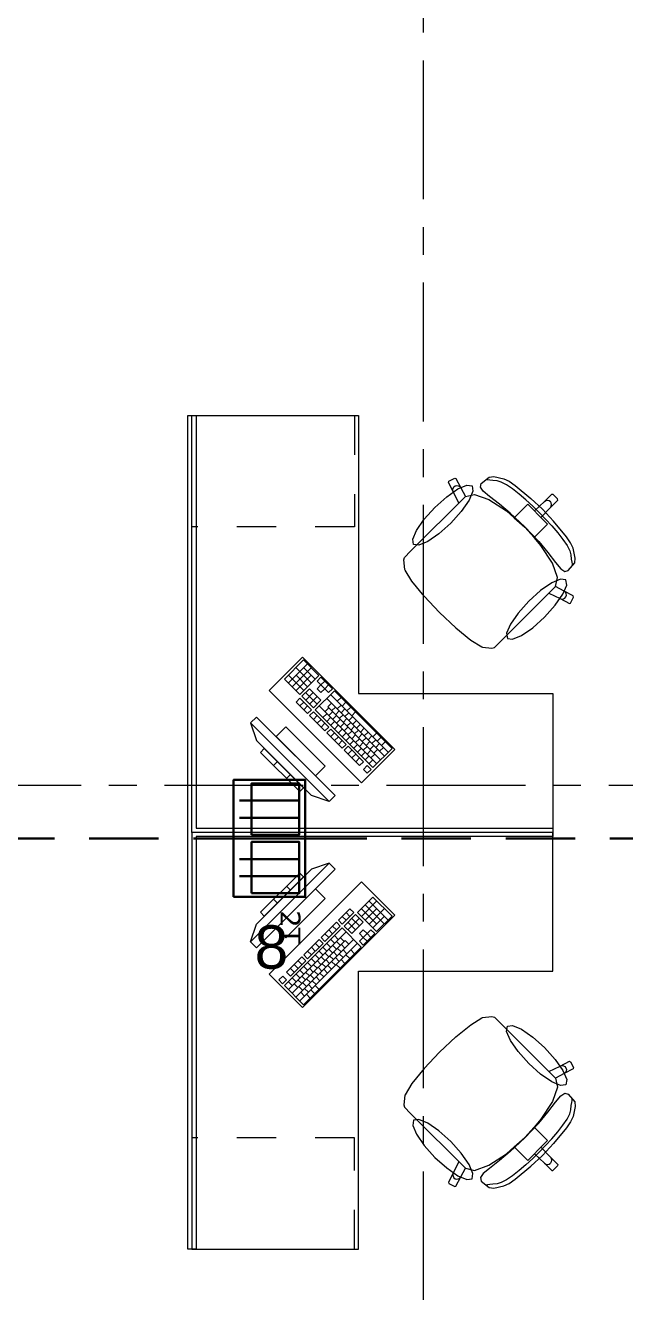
# Model space of a CAD drawing. Header units: inches. Extents: x -19 to 5698, y -728 to 92.
# Drawn here: x 297.137 to 299.299, y 8.175 to 12.737 of the extents above; entities that cross this region are included whole.
import ezdxf

# ---------------------------------------------------------------- set-up
doc = ezdxf.new("R2010")
doc.units = ezdxf.units.IN
doc.header["$MEASUREMENT"] = 0
for name, pattern in [('HIDDEN', [0.375, 0.25, -0.125]), ('Punto & Raya', [0.65, 0.5, -0.075, 0, -0.075]), ('Rayas', [0.282222, 0.141111, -0.141111])]:
    doc.linetypes.add(name, pattern=pattern)
doc.layers.get('0').update_dxf_attribs({"color": 61})
doc.layers.add('00 conduct tomacorr', color=120, linetype='HIDDEN', lineweight=30)
doc.layers.add('00 IE LUZ EMERGENCIA', color=253, linetype='Continuous', lineweight=0)
doc.layers.add('Interior - Mobiliario', color=7, linetype='Continuous')
doc.layers.add('Marcador - Secciones', color=7, linetype='Continuous')
doc.styles.add('Annotative', font='arial.ttf')

# ---------------------------------------------------------------- blocks, each defined once
blk = doc.blocks.new('CAJA POP UP 6 MODULOS')
at = {"layer": '00 conduct tomacorr', "linetype": 'Continuous'}
for p, q in [((-0.095, -0.165), (-0.095, -0.0151)), ((-0.052, -0.165), (-0.052, -0.0151)), ((0.052, -0.165), (0.052, -0.0151)), ((0.095, -0.165), (0.095, -0.0151)), ((0, -0.165), (0, -0.18))]:
    blk.add_line(p, q, dxfattribs=at)
for points in [[(-0.147, 0), (0.147, 0), (0.147, -0.18), (-0.147, -0.18)], [(0, 0), (0.147, 0), (0.147, -0.18), (0, -0.18)]]:
    blk.add_lwpolyline(points, close=True, dxfattribs=at)
for points in [[(-0.138, -0.045), (-0.009, -0.045), (-0.009, -0.165), (-0.138, -0.165), (-0.138, -0.045)], [(0.009, -0.045), (0.138, -0.045), (0.138, -0.165), (0.009, -0.165), (0.009, -0.045)]]:
    blk.add_lwpolyline(points, dxfattribs=at)
at = {"color": 1, "insert": (-0.1807, -0.168), "char_height": 0.05, "attachment_point": 1, "rotation": 180}
blk.add_mtext_dynamic_manual_height_columns('{\\fVerdana|b0|i0|c0|p34;2T}', width=0.000481, gutter_width=0.1561, heights=[0], dxfattribs=at)

msp = doc.modelspace()

# ---------------------------------------------------------------- linework, layer by layer
at = {"layer": '00 conduct tomacorr'}
msp.add_line((301.3673, 9.8105, -0.0007), (287.3985, 9.8105, -0.0007), dxfattribs=at)
at = {"layer": 'Interior - Mobiliario', "color": 175, "linetype": 'Continuous', "lineweight": 13}
for p, q in [((297.7223, 11.3323), (297.7523, 11.3323)), ((297.7223, 9.8473), (297.7223, 11.3323)), ((297.7523, 11.3323), (297.7523, 9.8473)), ((298.6614, 11.0921), (298.6627, 11.0961)), ((298.6784, 11.059), (298.6614, 11.0921)), ((298.6627, 11.0961), (298.6841, 11.1069)), ((298.6841, 11.1069), (298.6882, 11.1056)), ((298.6882, 11.1056), (298.7051, 11.0725)), ((298.7761, 11.0747), (298.7795, 11.0876)), ((298.7795, 11.0876), (298.8074, 11.1108)), ((298.8021, 11.1011), (298.7976, 11.1019)), ((298.8101, 11.1003), (298.8021, 11.1011)), ((298.8074, 11.1108), (298.8242, 11.1126)), ((298.8209, 11.0983), (298.8101, 11.1003)), ((298.8363, 11.0972), (298.8209, 11.0983)), ((298.8242, 11.1126), (298.8603, 11.1049)), ((298.8511, 11.0933), (298.8363, 11.0972)), ((298.8699, 11.0833), (298.8511, 11.0933)), ((298.8603, 11.1049), (298.8795, 11.0959)), ((298.8795, 11.0959), (298.9012, 11.081)), ((298.6768, 11.0646), (298.6775, 11.0704)), ((298.6784, 11.059), (298.6768, 11.0646)), ((298.6775, 11.0704), (298.6803, 11.0755)), ((298.698, 11.0172), (298.6784, 11.059)), ((298.6803, 11.0755), (298.6849, 11.0792)), ((298.6849, 11.0792), (298.6905, 11.0807)), ((298.6905, 11.0807), (298.6964, 11.08)), ((298.6964, 11.08), (298.7015, 11.0771)), ((298.7222, 11.0414), (298.698, 11.0172)), ((298.7015, 11.0771), (298.7051, 11.0725)), ((298.7051, 11.0725), (298.7225, 11.0415)), ((298.7222, 11.0414), (298.7225, 11.0415)), ((298.7225, 11.0415), (298.7544, 11.0489)), ((298.7544, 11.0489), (298.8064, 11.0306)), ((298.7861, 11.0603), (298.7761, 11.0747)), ((298.8084, 11.0417), (298.7861, 11.0603)), ((298.8446, 11.0138), (298.8084, 11.0417)), ((298.8917, 11.0684), (298.8699, 11.0833)), ((298.9155, 11.0499), (298.8917, 11.0684)), ((298.9012, 11.081), (298.9579, 11.0342)), ((298.9403, 11.0287), (298.9155, 11.0499)), ((299.007, 11.0233), (299.0331, 11.0494)), ((299.0331, 11.0494), (299.0374, 11.0494)), ((299.0374, 11.0494), (299.0459, 11.0409)), ((299.0544, 11.0323), (299.0459, 11.0409)), ((298.5501, 10.8693), (298.698, 11.0172)), ((298.8064, 11.0306), (298.8702, 10.9892)), ((298.8839, 10.9811), (298.8446, 11.0138)), ((298.9257, 10.9918), (298.9469, 11.013)), ((298.9649, 11.0061), (298.9403, 11.0287)), ((298.9469, 11.013), (298.9705, 10.9893)), ((298.9579, 11.0342), (299.0001, 10.9951)), ((298.9884, 10.9833), (298.9649, 11.0061)), ((298.9705, 10.9893), (299.007, 11.0233)), ((298.9944, 10.9655), (299.0284, 11.002)), ((299.0392, 10.9529), (299.0001, 10.9951)), ((299.007, 11.0233), (299.0119, 11.0266)), ((299.0119, 11.0266), (299.0176, 11.0277)), ((299.0176, 11.0277), (299.0234, 11.0265)), ((299.0234, 11.0265), (299.0283, 11.0232)), ((299.0316, 11.0183), (299.0283, 11.0232)), ((299.0284, 11.002), (299.0545, 11.0281)), ((299.0284, 11.002), (299.0316, 11.0068)), ((299.0327, 11.0126), (299.0316, 11.0183)), ((299.0316, 11.0068), (299.0327, 11.0126)), ((299.0545, 11.0281), (299.0544, 11.0323)), ((298.8702, 10.9892), (298.8983, 10.9645)), ((298.9367, 10.9316), (298.8839, 10.9811)), ((298.8983, 10.9645), (298.9257, 10.9918)), ((298.8983, 10.9645), (298.9362, 10.9311)), ((298.9705, 10.9893), (298.9824, 10.9774)), ((298.9944, 10.9655), (298.9824, 10.9774)), ((298.9884, 10.9833), (299.0112, 10.9599)), ((299.018, 10.9418), (298.9944, 10.9655)), ((299.0112, 10.9599), (299.0337, 10.9352)), ((299.0861, 10.8962), (299.0392, 10.9529)), ((298.9695, 10.8933), (298.9362, 10.9311)), ((298.9367, 10.9316), (298.9861, 10.8788)), ((298.9695, 10.8933), (298.9969, 10.9207)), ((298.9969, 10.9207), (299.018, 10.9418)), ((299.0337, 10.9352), (299.0549, 10.9105)), ((299.0549, 10.9105), (299.0735, 10.8867)), ((298.5246, 10.8438), (298.5501, 10.8693)), ((298.9943, 10.8652), (298.9695, 10.8933)), ((298.9861, 10.8788), (299.0188, 10.8395)), ((299.0356, 10.8013), (298.9943, 10.8652)), ((299.0735, 10.8867), (299.0883, 10.8648)), ((299.101, 10.8745), (299.0861, 10.8962)), ((299.0883, 10.8648), (299.0983, 10.846)), ((299.1099, 10.8552), (299.101, 10.8745)), ((298.4998, 10.8126), (298.5027, 10.8219)), ((298.5038, 10.7787), (298.4998, 10.8126)), ((298.5027, 10.8219), (298.5246, 10.8438)), ((299.0188, 10.8395), (299.0468, 10.8034)), ((299.0983, 10.846), (299.1022, 10.8313)), ((299.1022, 10.8313), (299.1034, 10.8159)), ((299.1034, 10.8159), (299.1054, 10.8051)), ((299.1177, 10.8191), (299.1099, 10.8552)), ((299.1158, 10.8023), (299.1177, 10.8191)), ((298.5047, 10.7765), (298.5038, 10.7787)), ((298.5296, 10.7365), (298.5047, 10.7765)), ((299.054, 10.7494), (299.0356, 10.8013)), ((299.0468, 10.8034), (299.0654, 10.7811)), ((299.0654, 10.7811), (299.0797, 10.7711)), ((299.0797, 10.7711), (299.0926, 10.7745)), ((299.0926, 10.7745), (299.1158, 10.8023)), ((299.1054, 10.8051), (299.1062, 10.7971)), ((299.1062, 10.7971), (299.107, 10.7925)), ((298.5732, 10.6828), (298.5296, 10.7365)), ((299.0465, 10.7174), (299.054, 10.7494)), ((298.5739, 10.682), (298.5732, 10.6828)), ((298.6287, 10.6237), (298.5739, 10.682)), ((298.8744, 10.5451), (299.0222, 10.693)), ((299.0465, 10.7172), (299.0222, 10.693)), ((299.0222, 10.693), (299.064, 10.6734)), ((299.0465, 10.7172), (299.0465, 10.7174)), ((299.0775, 10.7001), (299.0465, 10.7174)), ((299.0755, 10.6724), (299.0806, 10.6753)), ((299.0822, 10.6965), (299.0775, 10.7001)), ((299.1106, 10.6831), (299.0775, 10.7001)), ((299.0806, 10.6753), (299.0842, 10.6799)), ((299.085, 10.6913), (299.0822, 10.6965)), ((299.0842, 10.6799), (299.0858, 10.6855)), ((299.0858, 10.6855), (299.085, 10.6913)), ((299.1011, 10.6577), (299.112, 10.6791)), ((299.112, 10.6791), (299.1106, 10.6831)), ((299.064, 10.6734), (299.0697, 10.6718)), ((299.064, 10.6734), (299.0971, 10.6564)), ((299.0697, 10.6718), (299.0755, 10.6724)), ((299.0971, 10.6564), (299.1011, 10.6577)), ((298.6287, 10.6237), (298.6871, 10.5688)), ((298.6871, 10.5688), (298.6879, 10.5682)), ((298.6879, 10.5682), (298.7415, 10.5246)), ((298.8489, 10.5196), (298.8744, 10.5451)), ((298.7415, 10.5246), (298.7816, 10.4997)), ((298.7816, 10.4997), (298.7837, 10.4988)), ((298.7837, 10.4988), (298.8176, 10.4948)), ((298.8176, 10.4948), (298.8269, 10.4977)), ((298.8269, 10.4977), (298.8489, 10.5196)), ((298.1393, 10.4527), (298.0707, 10.3842)), ((298.1947, 10.3973), (298.1393, 10.4527)), ((298.1531, 10.4389), (298.0846, 10.3703)), ((298.167, 10.425), (298.0984, 10.3565)), ((298.1672, 10.3699), (298.1119, 10.4253)), ((298.181, 10.3836), (298.1394, 10.4252)), ((298.0707, 10.3842), (298.1261, 10.3288)), ((298.1398, 10.3425), (298.0844, 10.3979)), ((298.1535, 10.3562), (298.112, 10.3977)), ((298.1671, 10.3975), (298.1123, 10.3426)), ((298.1261, 10.3288), (298.1947, 10.3973)), ((298.2016, 10.3904), (298.1879, 10.3767)), ((298.1879, 10.3767), (298.2017, 10.3629)), ((298.2017, 10.3629), (298.188, 10.3491)), ((298.2431, 10.3489), (298.2016, 10.3904)), ((298.2154, 10.3766), (298.2017, 10.3629)), ((298.2156, 10.349), (298.2017, 10.3629)), ((298.2293, 10.3627), (298.2156, 10.349)), ((298.1262, 10.315), (298.1125, 10.3013)), ((298.1677, 10.2735), (298.1262, 10.315)), ((298.1605, 10.3493), (298.133, 10.3219)), ((298.133, 10.3219), (298.1746, 10.2803)), ((298.1883, 10.294), (298.1467, 10.3356)), ((298.1743, 10.3354), (298.1469, 10.308)), ((298.202, 10.3077), (298.1605, 10.3493)), ((298.1881, 10.3216), (298.1607, 10.2942)), ((298.2501, 10.342), (298.1815, 10.2734)), ((298.188, 10.3491), (298.2019, 10.3353)), ((298.2019, 10.3353), (298.2156, 10.349)), ((298.2156, 10.349), (298.2294, 10.3352)), ((298.4303, 10.1068), (298.2226, 10.3145)), ((298.2294, 10.3352), (298.2431, 10.3489)), ((298.4441, 10.1205), (298.2363, 10.3282)), ((298.4578, 10.1342), (298.2501, 10.342)), ((298.2743, 10.3177), (298.2606, 10.304)), ((298.1125, 10.3013), (298.154, 10.2597)), ((298.14, 10.3011), (298.1263, 10.2874)), ((298.1539, 10.2873), (298.1402, 10.2736)), ((298.154, 10.2597), (298.1677, 10.2735)), ((298.1746, 10.2665), (298.1609, 10.2528)), ((298.1746, 10.2803), (298.202, 10.3077)), ((298.23, 10.2111), (298.1746, 10.2665)), ((298.1815, 10.2734), (298.3892, 10.0657)), ((298.4029, 10.0794), (298.1952, 10.2871)), ((298.2297, 10.28), (298.216, 10.2663)), ((298.2399, 10.2972), (298.2262, 10.2835)), ((298.4166, 10.0931), (298.2262, 10.2835)), ((298.2435, 10.2662), (298.2298, 10.2525)), ((298.2538, 10.2834), (298.2401, 10.2697)), ((298.2676, 10.2695), (298.2539, 10.2558)), ((298.2744, 10.2902), (298.2607, 10.2764)), ((298.2883, 10.2763), (298.2746, 10.2626)), ((298.2916, 10.3004), (298.2779, 10.2867)), ((298.3089, 10.2831), (298.2952, 10.2694)), ((298.3262, 10.2658), (298.3125, 10.2521)), ((297.9696, 10.2474), (297.9484, 10.2262)), ((297.9484, 10.2262), (298.2312, 9.9434)), ((297.9484, 10.2262), (297.9696, 10.1626)), ((298.2525, 9.9646), (297.9696, 10.2474)), ((298.1609, 10.2528), (298.2163, 10.1974)), ((298.1885, 10.2527), (298.1748, 10.239)), ((298.2023, 10.2388), (298.1886, 10.2251)), ((298.2162, 10.225), (298.2025, 10.2113)), ((298.2229, 10.2594), (298.2092, 10.2457)), ((298.2367, 10.2456), (298.223, 10.2318)), ((298.2506, 10.2317), (298.2369, 10.218)), ((298.2574, 10.2523), (298.2437, 10.2386)), ((298.2712, 10.2385), (298.2575, 10.2248)), ((298.2815, 10.2557), (298.2678, 10.242)), ((298.2851, 10.2247), (298.2714, 10.2109)), ((298.2953, 10.2418), (298.2816, 10.2281)), ((298.3021, 10.2625), (298.2884, 10.2487)), ((298.3092, 10.228), (298.2955, 10.2143)), ((298.316, 10.2486), (298.3023, 10.2349)), ((298.3298, 10.2348), (298.3161, 10.2211)), ((298.3437, 10.2209), (298.33, 10.2072)), ((298.0757, 10.2121), (298.0403, 10.1767)), ((298.0403, 10.1767), (298.1817, 10.0353)), ((298.2171, 10.0706), (298.0757, 10.2121)), ((298.2163, 10.1974), (298.23, 10.2111)), ((298.2369, 10.2042), (298.2232, 10.1905)), ((298.2232, 10.1905), (298.2786, 10.1351)), ((298.2923, 10.1488), (298.2369, 10.2042)), ((298.2508, 10.1904), (298.2371, 10.1767)), ((298.2644, 10.2179), (298.2507, 10.2041)), ((298.2646, 10.1765), (298.2509, 10.1628)), ((298.2783, 10.204), (298.2646, 10.1903)), ((298.2921, 10.1902), (298.2784, 10.1765)), ((298.2989, 10.2108), (298.2852, 10.1971)), ((298.306, 10.1763), (298.2923, 10.1626)), ((298.3128, 10.197), (298.2991, 10.1832)), ((298.323, 10.2141), (298.3093, 10.2004)), ((298.3266, 10.1831), (298.3129, 10.1694)), ((298.3369, 10.2003), (298.3232, 10.1866)), ((298.3507, 10.1864), (298.337, 10.1727)), ((298.3575, 10.2071), (298.3438, 10.1934)), ((298.3646, 10.1726), (298.3509, 10.1589)), ((298.3714, 10.1932), (298.3576, 10.1795)), ((298.3852, 10.1794), (298.3715, 10.1657)), ((298.4024, 10.1896), (298.3887, 10.1759)), ((298.418, 10.1741), (298.4042, 10.1603)), ((298.1676, 9.9646), (297.9696, 10.1626)), ((297.9979, 10.1343), (297.9838, 10.1201)), ((298.1393, 9.9929), (297.9979, 10.1343)), ((298.2785, 10.1627), (298.2648, 10.149)), ((298.2786, 10.1351), (298.2923, 10.1488)), ((298.2993, 10.1419), (298.2855, 10.1282)), ((298.2855, 10.1282), (298.3409, 10.0728)), ((298.3547, 10.0865), (298.2993, 10.1419)), ((298.3131, 10.1281), (298.2994, 10.1143)), ((298.3198, 10.1625), (298.3061, 10.1488)), ((298.3337, 10.1486), (298.32, 10.1349)), ((298.3405, 10.1693), (298.3268, 10.1555)), ((298.3475, 10.1348), (298.3338, 10.1211)), ((298.3543, 10.1554), (298.3406, 10.1417)), ((298.3682, 10.1416), (298.3545, 10.1279)), ((298.3784, 10.1587), (298.3647, 10.145)), ((298.382, 10.1277), (298.3683, 10.114)), ((298.3923, 10.1449), (298.3786, 10.1312)), ((298.3991, 10.1655), (298.3853, 10.1518)), ((298.3892, 10.0657), (298.4578, 10.1342)), ((298.4061, 10.131), (298.3924, 10.1173)), ((298.4129, 10.1517), (298.3992, 10.138)), ((298.4267, 10.1378), (298.413, 10.1241)), ((298.4335, 10.1585), (298.4198, 10.1448)), ((297.9838, 10.1201), (298.1252, 9.9787)), ((298.045, 10.0871), (298.0309, 10.073)), ((298.327, 10.1142), (298.3132, 10.1005)), ((298.3408, 10.1004), (298.3271, 10.0866)), ((298.3409, 10.0728), (298.3547, 10.0865)), ((298.3614, 10.1209), (298.3477, 10.1072)), ((298.3752, 10.1071), (298.3615, 10.0934)), ((298.3891, 10.0932), (298.3754, 10.0795)), ((298.3959, 10.1139), (298.3821, 10.1002)), ((298.0922, 10.04), (298.078, 10.0259)), ((298.1817, 10.0353), (298.2171, 10.0706)), ((298.3685, 10.0727), (298.3548, 10.0589)), ((298.3548, 10.0589), (298.3686, 10.0451)), ((298.3823, 10.0588), (298.3685, 10.0727)), ((298.3686, 10.0451), (298.3823, 10.0588)), ((298.1252, 9.9787), (298.1393, 9.9929)), ((298.2312, 9.9434), (298.1676, 9.9646)), ((298.2312, 9.9434), (298.2525, 9.9646)), ((297.7223, 9.8173), (297.7223, 9.8473)), ((297.7223, 8.3323), (297.7223, 9.8173)), ((297.7523, 9.8473), (299.0373, 9.8473)), ((297.7523, 9.8173), (297.7523, 8.3323)), ((299.0373, 9.8173), (297.7523, 9.8173)), ((299.0373, 9.8473), (299.0373, 9.8173)), ((298.2312, 9.7212), (297.9484, 9.4383)), ((298.2312, 9.7212), (298.1676, 9.7)), ((298.2525, 9.7), (298.2312, 9.7212)), ((297.9696, 9.4171), (298.2525, 9.7)), ((297.9696, 9.502), (298.1676, 9.7)), ((298.1252, 9.6858), (297.9838, 9.5444)), ((297.9979, 9.5303), (298.1393, 9.6717)), ((298.1393, 9.6717), (298.1252, 9.6858)), ((298.1817, 9.6293), (298.0403, 9.4878)), ((298.0922, 9.6245), (298.078, 9.6387)), ((298.2171, 9.5939), (298.1817, 9.6293)), ((298.045, 9.5774), (298.0309, 9.5915)), ((298.0757, 9.4525), (298.2171, 9.5939)), ((298.3892, 9.5989), (298.3338, 9.5435)), ((298.3475, 9.5298), (298.4029, 9.5852)), ((298.4439, 9.5165), (298.3754, 9.585)), ((298.4578, 9.5303), (298.3892, 9.5989)), ((297.9838, 9.5444), (297.9979, 9.5303)), ((298.3063, 9.5571), (298.2648, 9.5156)), ((298.2785, 9.5019), (298.32, 9.5434)), ((298.3269, 9.5366), (298.2853, 9.495)), ((298.3062, 9.5296), (298.2925, 9.5433)), ((298.32, 9.5434), (298.3063, 9.5571)), ((298.3543, 9.5091), (298.3269, 9.5366)), ((298.3338, 9.5435), (298.4024, 9.4749)), ((298.4025, 9.5025), (298.3477, 9.5573)), ((298.3612, 9.5161), (298.4028, 9.5576)), ((298.4301, 9.5026), (298.3615, 9.5712)), ((298.375, 9.5023), (298.4303, 9.5577)), ((297.9484, 9.4383), (297.9696, 9.502)), ((298.2579, 9.5087), (298.2025, 9.4533)), ((298.2162, 9.4396), (298.2716, 9.4949)), ((298.2577, 9.4811), (298.244, 9.4948)), ((298.2716, 9.4949), (298.2579, 9.5087)), ((298.2648, 9.5156), (298.2785, 9.5019)), ((298.2923, 9.5157), (298.2786, 9.5294)), ((298.2853, 9.495), (298.3128, 9.4676)), ((298.2991, 9.4813), (298.3406, 9.5228)), ((298.3266, 9.4814), (298.2992, 9.5089)), ((298.3128, 9.4676), (298.3543, 9.5091)), ((298.3405, 9.4953), (298.313, 9.5227)), ((298.3887, 9.4886), (298.4302, 9.5302)), ((298.4024, 9.4749), (298.4578, 9.5303)), ((298.0403, 9.4878), (298.0757, 9.4525)), ((298.2784, 9.4881), (298.0707, 9.2804)), ((298.0844, 9.2667), (298.2921, 9.4744)), ((298.0981, 9.2529), (298.2885, 9.4434)), ((298.1119, 9.2392), (298.3196, 9.4469)), ((298.1955, 9.4463), (298.1402, 9.391)), ((298.2093, 9.4326), (298.1955, 9.4463)), ((298.2025, 9.4533), (298.2162, 9.4396)), ((298.23, 9.4534), (298.2163, 9.4671)), ((298.2439, 9.4672), (298.2302, 9.481)), ((298.2506, 9.4328), (298.2369, 9.4465)), ((298.2644, 9.4467), (298.2507, 9.4604)), ((298.2851, 9.4399), (298.2714, 9.4536)), ((298.347, 9.4195), (298.2784, 9.4881)), ((298.3023, 9.4296), (298.2885, 9.4434)), ((298.3541, 9.454), (298.3402, 9.4402)), ((298.3542, 9.4816), (298.3403, 9.4677)), ((298.3403, 9.4677), (298.3541, 9.454)), ((298.3539, 9.4264), (298.3955, 9.468)), ((298.3541, 9.454), (298.3679, 9.4679)), ((298.3678, 9.4403), (298.3541, 9.454)), ((298.3679, 9.4679), (298.3542, 9.4816)), ((298.3817, 9.4817), (298.3679, 9.4679)), ((298.3816, 9.4541), (298.3679, 9.4679)), ((298.3955, 9.468), (298.3817, 9.4817)), ((297.9484, 9.4383), (297.9696, 9.4171)), ((298.1256, 9.2255), (298.3333, 9.4332)), ((298.1393, 9.2118), (298.347, 9.4195)), ((298.1539, 9.3772), (298.2093, 9.4326)), ((298.1677, 9.3911), (298.154, 9.4048)), ((298.1816, 9.4049), (298.1678, 9.4186)), ((298.1954, 9.4188), (298.1817, 9.4325)), ((298.2091, 9.3913), (298.1953, 9.405)), ((298.2229, 9.4051), (298.2092, 9.4189)), ((298.2297, 9.3845), (298.216, 9.3982)), ((298.2367, 9.419), (298.223, 9.4327)), ((298.2435, 9.3983), (298.2298, 9.4121)), ((298.2574, 9.4122), (298.2437, 9.4259)), ((298.2607, 9.3881), (298.247, 9.4018)), ((298.2712, 9.426), (298.2575, 9.4398)), ((298.2746, 9.4019), (298.2608, 9.4157)), ((298.2884, 9.4158), (298.2747, 9.4295)), ((298.2952, 9.3952), (298.2815, 9.4089)), ((298.3228, 9.3953), (298.309, 9.409)), ((298.3402, 9.4402), (298.3539, 9.4264)), ((298.1332, 9.384), (298.0778, 9.3286)), ((298.0916, 9.3149), (298.1469, 9.3703)), ((298.1192, 9.3426), (298.1055, 9.3563)), ((298.1331, 9.3565), (298.1194, 9.3702)), ((298.1469, 9.3703), (298.1332, 9.384)), ((298.1402, 9.391), (298.1539, 9.3772)), ((298.1675, 9.3497), (298.1538, 9.3635)), ((298.1814, 9.3636), (298.1676, 9.3773)), ((298.1881, 9.343), (298.1744, 9.3567)), ((298.1952, 9.3774), (298.1815, 9.3912)), ((298.202, 9.3568), (298.1883, 9.3705)), ((298.2158, 9.3707), (298.2021, 9.3844)), ((298.2192, 9.3466), (298.2055, 9.3603)), ((298.233, 9.3604), (298.2193, 9.3741)), ((298.2398, 9.3398), (298.2261, 9.3535)), ((298.2469, 9.3742), (298.2332, 9.388)), ((298.2537, 9.3536), (298.2399, 9.3673)), ((298.2675, 9.3675), (298.2538, 9.3812)), ((298.2708, 9.3434), (298.2571, 9.3571)), ((298.2814, 9.3813), (298.2676, 9.395)), ((298.2881, 9.3607), (298.2744, 9.3744)), ((298.3055, 9.378), (298.2917, 9.3917)), ((298.064, 9.3148), (298.0501, 9.3009)), ((298.0777, 9.3011), (298.064, 9.3148)), ((298.0778, 9.3286), (298.0916, 9.3149)), ((298.1054, 9.3288), (298.0917, 9.3425)), ((298.1121, 9.2944), (298.0984, 9.3081)), ((298.126, 9.3082), (298.1123, 9.3219)), ((298.1398, 9.3221), (298.1261, 9.3358)), ((298.1466, 9.3014), (298.1329, 9.3151)), ((298.1537, 9.3359), (298.1399, 9.3496)), ((298.1605, 9.3153), (298.1467, 9.329)), ((298.1743, 9.3291), (298.1606, 9.3428)), ((298.1776, 9.305), (298.1639, 9.3187)), ((298.1915, 9.3189), (298.1778, 9.3326)), ((298.1983, 9.2982), (298.1846, 9.3119)), ((298.2053, 9.3327), (298.1916, 9.3464)), ((298.2121, 9.3121), (298.1984, 9.3258)), ((298.226, 9.3259), (298.2122, 9.3396)), ((298.0501, 9.3009), (298.0639, 9.2872)), ((298.0639, 9.2872), (298.0777, 9.3011)), ((298.0707, 9.2804), (298.1393, 9.2118)), ((298.0983, 9.2805), (298.0846, 9.2942)), ((298.1189, 9.2737), (298.1052, 9.2874)), ((298.1328, 9.2876), (298.119, 9.3013)), ((298.1361, 9.2635), (298.1224, 9.2772)), ((298.1499, 9.2773), (298.1362, 9.291)), ((298.1567, 9.2567), (298.143, 9.2704)), ((298.1638, 9.2912), (298.1501, 9.3049)), ((298.1706, 9.2705), (298.1569, 9.2842)), ((298.1791, 9.2516), (298.1654, 9.2653)), ((298.1844, 9.2844), (298.1707, 9.2981)), ((298.1947, 9.2672), (298.181, 9.2809)), ((298.1429, 9.2428), (298.1292, 9.2565)), ((298.1635, 9.236), (298.1498, 9.2498)), ((298.7837, 9.1658), (298.8176, 9.1698)), ((298.8176, 9.1698), (298.8269, 9.1669)), ((298.6879, 9.0964), (298.7415, 9.14)), ((298.7415, 9.14), (298.7816, 9.1649)), ((298.7816, 9.1649), (298.7837, 9.1658)), ((298.8269, 9.1669), (298.8489, 9.1449)), ((298.8489, 9.1449), (298.8744, 9.1194)), ((298.6287, 9.0409), (298.6871, 9.0957)), ((298.6871, 9.0957), (298.6879, 9.0964)), ((298.8744, 9.1194), (299.0222, 8.9716)), ((298.6287, 9.0409), (298.5739, 8.9825)), ((299.0222, 8.9716), (299.064, 8.9912)), ((299.064, 8.9912), (299.0971, 9.0081)), ((299.064, 8.9912), (299.0697, 8.9928)), ((299.0697, 8.9928), (299.0755, 8.9921)), ((299.0755, 8.9921), (299.0806, 8.9893)), ((299.0806, 8.9893), (299.0842, 8.9847)), ((299.0971, 9.0081), (299.1011, 9.0068)), ((299.1011, 9.0068), (299.112, 8.9855)), ((298.5732, 8.9817), (298.5296, 8.928)), ((298.5739, 8.9825), (298.5732, 8.9817)), ((299.0465, 8.9473), (299.0222, 8.9716)), ((299.0775, 8.9644), (299.0465, 8.9471)), ((299.0465, 8.9473), (299.0465, 8.9471)), ((299.0465, 8.9471), (299.054, 8.9152)), ((299.1106, 8.9814), (299.0775, 8.9644)), ((299.0822, 8.9681), (299.0775, 8.9644)), ((299.085, 8.9732), (299.0822, 8.9681)), ((299.0842, 8.9847), (299.0858, 8.979)), ((299.0858, 8.979), (299.085, 8.9732)), ((299.112, 8.9855), (299.1106, 8.9814)), ((298.5296, 8.928), (298.5047, 8.888)), ((299.054, 8.9152), (299.0356, 8.8632)), ((298.5038, 8.8859), (298.4998, 8.8519)), ((298.4998, 8.8519), (298.5027, 8.8426)), ((298.5047, 8.888), (298.5038, 8.8859)), ((299.0356, 8.8632), (298.9943, 8.7994)), ((299.0188, 8.825), (299.0468, 8.8612)), ((299.0468, 8.8612), (299.0654, 8.8834)), ((299.0654, 8.8834), (299.0797, 8.8935)), ((299.0797, 8.8935), (299.0926, 8.8901)), ((299.0926, 8.8901), (299.1158, 8.8622)), ((299.1034, 8.8487), (299.1054, 8.8594)), ((299.1054, 8.8594), (299.1062, 8.8675)), ((299.1062, 8.8675), (299.107, 8.872)), ((299.1158, 8.8622), (299.1177, 8.8454)), ((298.5027, 8.8426), (298.5246, 8.8207)), ((298.5246, 8.8207), (298.5501, 8.7952)), ((298.9861, 8.7857), (299.0188, 8.825)), ((299.0883, 8.7997), (299.0983, 8.8185)), ((299.0983, 8.8185), (299.1022, 8.8333)), ((299.1099, 8.8093), (299.101, 8.7901)), ((299.1022, 8.8333), (299.1034, 8.8487)), ((299.1177, 8.8454), (299.1099, 8.8093)), ((298.5501, 8.7952), (298.698, 8.6473)), ((298.9695, 8.7712), (298.9362, 8.7334)), ((298.9367, 8.7329), (298.9861, 8.7857)), ((298.9943, 8.7994), (298.9695, 8.7712)), ((298.9695, 8.7712), (298.9969, 8.7439)), ((299.0861, 8.7684), (299.0392, 8.7117)), ((299.0549, 8.754), (299.0735, 8.7779)), ((299.0735, 8.7779), (299.0883, 8.7997)), ((299.101, 8.7901), (299.0861, 8.7684)), ((298.9367, 8.7329), (298.8839, 8.6834)), ((298.8983, 8.7001), (298.9362, 8.7334)), ((299.018, 8.7227), (298.9944, 8.6991)), ((298.9969, 8.7439), (299.018, 8.7227)), ((299.0112, 8.7047), (299.0337, 8.7293)), ((299.0337, 8.7293), (299.0549, 8.754)), ((298.8064, 8.6339), (298.8702, 8.6753)), ((298.8839, 8.6834), (298.8446, 8.6507)), ((298.8702, 8.6753), (298.8983, 8.7001)), ((298.8983, 8.7001), (298.9257, 8.6727)), ((298.9257, 8.6727), (298.9469, 8.6516)), ((298.9469, 8.6516), (298.9705, 8.6752)), ((298.9579, 8.6304), (299.0001, 8.6695)), ((298.9884, 8.6812), (298.9649, 8.6584)), ((298.9705, 8.6752), (298.9824, 8.6871)), ((298.9705, 8.6752), (299.007, 8.6412)), ((298.9944, 8.6991), (298.9824, 8.6871)), ((298.9884, 8.6812), (299.0112, 8.7047)), ((298.9944, 8.6991), (299.0284, 8.6626)), ((299.0392, 8.7117), (299.0001, 8.6695)), ((298.698, 8.6473), (298.6784, 8.6056)), ((298.7222, 8.6231), (298.698, 8.6473)), ((298.7051, 8.592), (298.7225, 8.6231)), ((298.7222, 8.6231), (298.7225, 8.6231)), ((298.7225, 8.6231), (298.7544, 8.6156)), ((298.7544, 8.6156), (298.8064, 8.6339)), ((298.8084, 8.6228), (298.7861, 8.6042)), ((298.8446, 8.6507), (298.8084, 8.6228)), ((298.9012, 8.5835), (298.9579, 8.6304)), ((298.9403, 8.6358), (298.9155, 8.6147)), ((298.9649, 8.6584), (298.9403, 8.6358)), ((299.007, 8.6412), (299.0119, 8.638)), ((299.007, 8.6412), (299.0331, 8.6151)), ((299.0119, 8.638), (299.0176, 8.6369)), ((299.0176, 8.6369), (299.0234, 8.638)), ((299.0234, 8.638), (299.0283, 8.6413)), ((299.0316, 8.6462), (299.0283, 8.6413)), ((299.0284, 8.6626), (299.0316, 8.6577)), ((299.0284, 8.6626), (299.0545, 8.6365)), ((299.0316, 8.6577), (299.0327, 8.6519)), ((299.0327, 8.6519), (299.0316, 8.6462)), ((299.0374, 8.6151), (299.0459, 8.6237)), ((299.0544, 8.6322), (299.0459, 8.6237)), ((299.0545, 8.6365), (299.0544, 8.6322)), ((298.6784, 8.6056), (298.6614, 8.5725)), ((298.6784, 8.6056), (298.6768, 8.5999)), ((298.6768, 8.5999), (298.6775, 8.5941)), ((298.6775, 8.5941), (298.6803, 8.589)), ((298.6803, 8.589), (298.6849, 8.5854)), ((298.6849, 8.5854), (298.6905, 8.5838)), ((298.6882, 8.5589), (298.7051, 8.592)), ((298.6905, 8.5838), (298.6964, 8.5845)), ((298.6964, 8.5845), (298.7015, 8.5874)), ((298.7015, 8.5874), (298.7051, 8.592)), ((298.7861, 8.6042), (298.7761, 8.5899)), ((298.7761, 8.5899), (298.7795, 8.577)), ((298.7795, 8.577), (298.8074, 8.5538)), ((298.8699, 8.5812), (298.8511, 8.5713)), ((298.8917, 8.5961), (298.8699, 8.5812)), ((298.8795, 8.5686), (298.9012, 8.5835)), ((298.9155, 8.6147), (298.8917, 8.5961)), ((299.0331, 8.6151), (299.0374, 8.6151)), ((298.6614, 8.5725), (298.6627, 8.5684)), ((298.6627, 8.5684), (298.6841, 8.5576)), ((298.6841, 8.5576), (298.6882, 8.5589)), ((298.8021, 8.5634), (298.7976, 8.5626)), ((298.8101, 8.5642), (298.8021, 8.5634)), ((298.8074, 8.5538), (298.8242, 8.5519)), ((298.8209, 8.5662), (298.8101, 8.5642)), ((298.8363, 8.5674), (298.8209, 8.5662)), ((298.8242, 8.5519), (298.8603, 8.5596)), ((298.8511, 8.5713), (298.8363, 8.5674)), ((298.8603, 8.5596), (298.8795, 8.5686)), ((297.7523, 8.3323), (297.7223, 8.3323))]:
    msp.add_line(p, q, dxfattribs=at)
at = {"layer": 'Interior - Mobiliario', "color": 175, "linetype": 'Rayas', "lineweight": 13}
for p, q in [((298.3223, 11.3323), (298.3223, 10.9323)), ((298.3223, 10.9323), (297.7373, 10.9323)), ((298.3223, 8.7323), (297.7373, 8.7323)), ((298.3223, 8.3323), (298.3223, 8.7323))]:
    msp.add_line(p, q, dxfattribs=at)
at = {"layer": 'Interior - Mobiliario', "color": 175, "linetype": 'Continuous', "lineweight": 13, "flags": 128}
for points in [[(297.7373, 9.8323), (297.7373, 11.3323), (298.3373, 11.3323), (298.3373, 10.3323), (299.0373, 10.3323), (299.0373, 9.8323)], [(298.6122, 11.0021), (298.6547, 11.0403), (298.6951, 11.0683), (298.7271, 11.0819), (298.7461, 11.079), (298.7489, 11.0601), (298.7353, 11.028), (298.7073, 10.9877), (298.6692, 10.9452), (298.6267, 10.907), (298.5863, 10.879), (298.5542, 10.8654), (298.5353, 10.8683), (298.5325, 10.8872), (298.5461, 10.9193), (298.5741, 10.9596)], [(299.0072, 10.6072), (299.0453, 10.6497), (299.0733, 10.69), (299.0869, 10.7221), (299.0841, 10.741), (299.0651, 10.7439), (299.0331, 10.7303), (298.9927, 10.7023), (298.9502, 10.6641), (298.9121, 10.6216), (298.8841, 10.5813), (298.8705, 10.5492), (298.8733, 10.5303), (298.8922, 10.5274), (298.9243, 10.541), (298.9647, 10.569)], [(298.3479, 10.0105), (298.4681, 10.1307), (298.1358, 10.4631), (298.0156, 10.3429)], [(297.7373, 9.8323), (297.7373, 8.3323), (298.3373, 8.3323), (298.3373, 9.3323), (299.0373, 9.3323), (299.0373, 9.8323)], [(298.0156, 9.3217), (298.1358, 9.2015), (298.4681, 9.5338), (298.3479, 9.654)], [(299.0072, 9.0574), (299.0453, 9.0149), (299.0733, 8.9745), (299.0869, 8.9424), (299.0841, 8.9235), (299.0651, 8.9207), (299.0331, 8.9343), (298.9927, 8.9623), (298.9502, 9.0004), (298.9121, 9.0429), (298.8841, 9.0833), (298.8705, 9.1153), (298.8733, 9.1343), (298.8922, 9.1371), (298.9243, 9.1235), (298.9647, 9.0955)], [(298.6122, 8.6624), (298.6547, 8.6243), (298.6951, 8.5963), (298.7271, 8.5826), (298.7461, 8.5855), (298.7489, 8.6044), (298.7353, 8.6365), (298.7073, 8.6769), (298.6692, 8.7193), (298.6267, 8.7575), (298.5863, 8.7855), (298.5542, 8.7991), (298.5353, 8.7963), (298.5325, 8.7773), (298.5461, 8.7453), (298.5741, 8.7049)]]:
    msp.add_lwpolyline(points, close=True, dxfattribs=at)
at = {"layer": 'Marcador - Secciones', "color": 251, "linetype": 'Punto & Raya', "lineweight": 13, "true_color": 0x636466}
for p, q in [((298.5701, 46.2111), (298.5701, 0.8878)), ((282.4384, 10.0018), (323.8507, 10.0018))]:
    msp.add_line(p, q, dxfattribs=at)

# ---------------------------------------------------------------- block references
at = {"layer": '00 conduct tomacorr', "xscale": 1.432830642179531, "yscale": 1.432830642179531, "zscale": 1.432830642179531, "rotation": 89.99999999999997}
msp.add_blockref('CAJA POP UP 6 MODULOS', (297.8873, 9.8105, -0.0007), dxfattribs=at)

# ---------------------------------------------------------------- texts
at = {"layer": '00 IE LUZ EMERGENCIA', "style": 'Annotative'}
msp.add_attdef('8', (297.9627, 9.3414, -0.0007), '', height=0.1562, dxfattribs=at)

doc.saveas('drawing.dxf')
